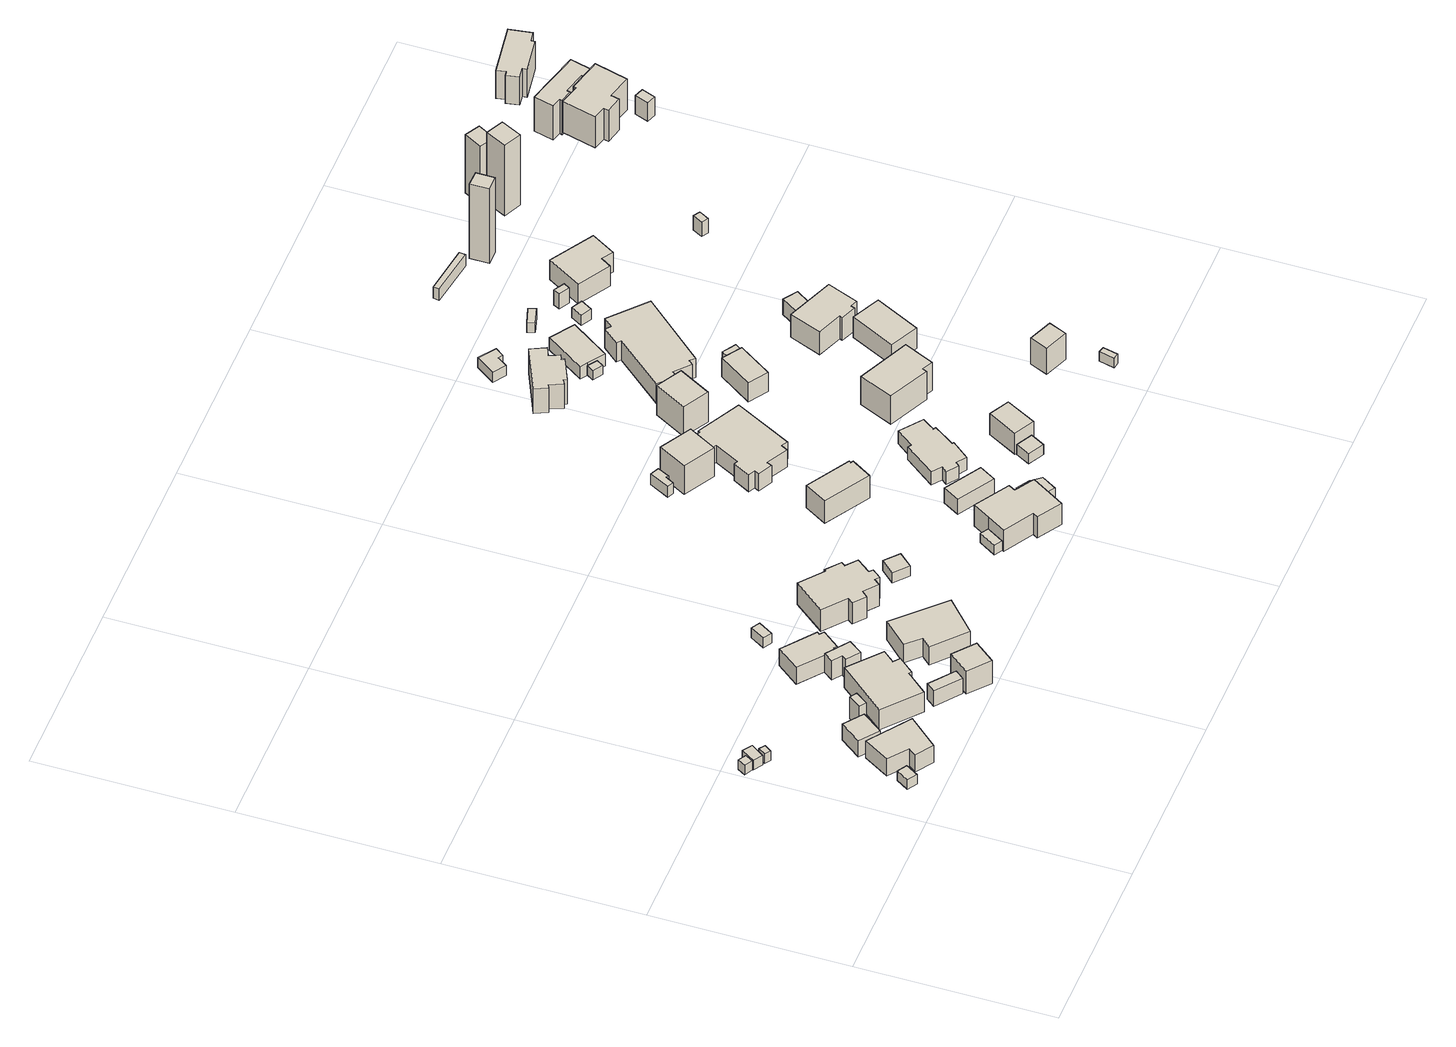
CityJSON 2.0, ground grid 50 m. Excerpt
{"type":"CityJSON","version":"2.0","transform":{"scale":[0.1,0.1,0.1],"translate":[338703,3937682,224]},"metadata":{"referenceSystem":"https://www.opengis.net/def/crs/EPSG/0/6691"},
"CityObjects":{
"building1":{"type":"Building","attributes":{"usage":"411","measuredHeight":4.9,"storeysAboveGround":1,"BuildingIDAttribute.prefecture":"14","BuildingIDAttribute.city":"14151","BuildingDetailAttribute.totalFloorArea":8.54,"BuildingDetailAttribute.buildingFootprintArea":8.54,"BuildingDetailAttribute.buildingStructureType":"601","BuildingDetailAttribute.buildingStructureOrgType":"1","BuildingDetailAttribute.orgUsage":"10","BuildingDetailAttribute.surveyYear":2015,"BuildingLandSlideRiskAttribute.description":"1","BuildingLandSlideRiskAttribute.areaType":"1"},"geometry":[{"type":"Solid","lod":"1","boundaries":[[[[0,1,2,3]],[[2,4,5,3]],[[1,6,4,2]],[[0,7,6,1]],[[3,5,7,0]],[[4,6,7,5]]]]}]},
"building2":{"type":"Building","attributes":{"BuildingIDAttribute.prefecture":"14","BuildingIDAttribute.city":"14151","BuildingDetailAttribute.surveyYear":2015,"BuildingLandSlideRiskAttribute.description":"1","BuildingLandSlideRiskAttribute.areaType":"1"},"geometry":[{"type":"Solid","lod":"1","boundaries":[[[[8,9,10,11]],[[10,12,13,11]],[[9,14,12,10]],[[8,15,14,9]],[[11,13,15,8]],[[12,14,15,13]]]]}]},
"building3":{"type":"Building","attributes":{"BuildingIDAttribute.prefecture":"14","BuildingIDAttribute.city":"14151","BuildingDetailAttribute.surveyYear":2015,"BuildingLandSlideRiskAttribute.description":"1","BuildingLandSlideRiskAttribute.areaType":"1"},"geometry":[{"type":"Solid","lod":"1","boundaries":[[[[16,17,18,19]],[[18,20,21,19]],[[17,22,20,18]],[[16,23,22,17]],[[19,21,23,16]],[[20,22,23,21]]]]}]},
"building4":{"type":"Building","attributes":{"BuildingIDAttribute.prefecture":"14","BuildingIDAttribute.city":"14151","BuildingDetailAttribute.surveyYear":2015,"BuildingLandSlideRiskAttribute.description":"1","BuildingLandSlideRiskAttribute.areaType":"1"},"geometry":[{"type":"Solid","lod":"1","boundaries":[[[[24,25,26,27]],[[26,28,29,27]],[[25,30,28,26]],[[24,31,30,25]],[[27,29,31,24]],[[28,30,31,29]]]]}]},
"building5":{"type":"Building","attributes":{"usage":"411","measuredHeight":6.6,"storeysAboveGround":1,"BuildingIDAttribute.prefecture":"14","BuildingIDAttribute.city":"14151","BuildingDetailAttribute.totalFloorArea":86.43,"BuildingDetailAttribute.buildingFootprintArea":86.43,"BuildingDetailAttribute.buildingStructureType":"601","BuildingDetailAttribute.buildingStructureOrgType":"1","BuildingDetailAttribute.orgUsage":"10","BuildingDetailAttribute.surveyYear":2015,"BuildingLandSlideRiskAttribute.description":"1","BuildingLandSlideRiskAttribute.areaType":"1"},"geometry":[{"type":"Solid","lod":"1","boundaries":[[[[32,33,34,35,36,37]],[[36,38,39,37]],[[35,40,38,36]],[[34,41,40,35]],[[33,42,41,34]],[[32,43,42,33]],[[37,39,43,32]],[[38,40,41,42,43,39]]]]}]},
"building6":{"type":"Building","attributes":{"usage":"411","measuredHeight":5.7,"storeysAboveGround":1,"BuildingIDAttribute.prefecture":"14","BuildingIDAttribute.city":"14151","BuildingDetailAttribute.totalFloorArea":32.08,"BuildingDetailAttribute.buildingFootprintArea":32.08,"BuildingDetailAttribute.buildingStructureType":"601","BuildingDetailAttribute.buildingStructureOrgType":"1","BuildingDetailAttribute.orgUsage":"10","BuildingDetailAttribute.surveyYear":2015,"BuildingLandSlideRiskAttribute.description":"1","BuildingLandSlideRiskAttribute.areaType":"1"},"geometry":[{"type":"Solid","lod":"1","boundaries":[[[[44,45,46,47]],[[46,48,49,47]],[[45,50,48,46]],[[44,51,50,45]],[[47,49,51,44]],[[48,50,51,49]]]]}]},
"building7":{"type":"Building","attributes":{"measuredHeight":8.5,"BuildingIDAttribute.prefecture":"14","BuildingIDAttribute.city":"14151","BuildingDetailAttribute.surveyYear":2015,"BuildingLandSlideRiskAttribute.description":"1","BuildingLandSlideRiskAttribute.areaType":"1"},"geometry":[{"type":"Solid","lod":"1","boundaries":[[[[52,53,54,55]],[[54,56,57,55]],[[53,58,56,54]],[[52,59,58,53]],[[55,57,59,52]],[[56,58,59,57]]]]}]},
"building8":{"type":"Building","attributes":{"usage":"411","measuredHeight":10.1,"storeysAboveGround":2,"BuildingIDAttribute.prefecture":"14","BuildingIDAttribute.city":"14151","BuildingDetailAttribute.totalFloorArea":265.25,"BuildingDetailAttribute.buildingFootprintArea":132.63,"BuildingDetailAttribute.buildingStructureType":"601","BuildingDetailAttribute.buildingStructureOrgType":"1","BuildingDetailAttribute.orgUsage":"10","BuildingDetailAttribute.surveyYear":2015,"BuildingLandSlideRiskAttribute.description":"1","BuildingLandSlideRiskAttribute.areaType":"1"},"geometry":[{"type":"Solid","lod":"1","boundaries":[[[[60,61,62,63,64,65,66,67]],[[66,68,69,67]],[[65,70,68,66]],[[64,71,70,65]],[[63,72,71,64]],[[62,73,72,63]],[[61,74,73,62]],[[60,75,74,61]],[[67,69,75,60]],[[68,70,71,72,73,74,75,69]]]]}]},
"building9":{"type":"Building","attributes":{"measuredHeight":8.2,"BuildingIDAttribute.prefecture":"14","BuildingIDAttribute.city":"14151","BuildingDetailAttribute.surveyYear":2015,"BuildingLandSlideRiskAttribute.description":"1","BuildingLandSlideRiskAttribute.areaType":"1"},"geometry":[{"type":"Solid","lod":"1","boundaries":[[[[76,77,78,79]],[[78,80,81,79]],[[77,82,80,78]],[[76,83,82,77]],[[79,81,83,76]],[[80,82,83,81]]]]}]},
"building10":{"type":"Building","attributes":{"usage":"411","measuredHeight":8.1,"storeysAboveGround":2,"BuildingIDAttribute.prefecture":"14","BuildingIDAttribute.city":"14151","BuildingDetailAttribute.totalFloorArea":64.34,"BuildingDetailAttribute.buildingFootprintArea":32.17,"BuildingDetailAttribute.buildingStructureType":"601","BuildingDetailAttribute.buildingStructureOrgType":"1","BuildingDetailAttribute.orgUsage":"10","BuildingDetailAttribute.surveyYear":2015,"BuildingLandSlideRiskAttribute.description":"1","BuildingLandSlideRiskAttribute.areaType":"1"},"geometry":[{"type":"Solid","lod":"1","boundaries":[[[[84,85,86,87]],[[86,88,89,87]],[[85,90,88,86]],[[84,91,90,85]],[[87,89,91,84]],[[88,90,91,89]]]]}]},
"building11":{"type":"Building","attributes":{"measuredHeight":10.3,"BuildingIDAttribute.prefecture":"14","BuildingIDAttribute.city":"14151","BuildingDetailAttribute.surveyYear":2015,"BuildingLandSlideRiskAttribute.description":"1","BuildingLandSlideRiskAttribute.areaType":"1"},"geometry":[{"type":"Solid","lod":"1","boundaries":[[[[92,93,94,95,96,97]],[[96,98,99,97]],[[95,100,98,96]],[[94,101,100,95]],[[93,102,101,94]],[[92,103,102,93]],[[97,99,103,92]],[[98,100,101,102,103,99]]]]}]},
"building12":{"type":"Building","attributes":{"usage":"411","measuredHeight":6.1,"storeysAboveGround":1,"BuildingIDAttribute.prefecture":"14","BuildingIDAttribute.city":"14151","BuildingDetailAttribute.totalFloorArea":66.79,"BuildingDetailAttribute.buildingFootprintArea":66.79,"BuildingDetailAttribute.buildingStructureType":"601","BuildingDetailAttribute.buildingStructureOrgType":"1","BuildingDetailAttribute.orgUsage":"10","BuildingDetailAttribute.surveyYear":2015,"BuildingLandSlideRiskAttribute.description":"1","BuildingLandSlideRiskAttribute.areaType":"1"},"geometry":[{"type":"Solid","lod":"1","boundaries":[[[[104,105,106,107,108,109,110,111]],[[110,112,113,111]],[[109,114,112,110]],[[108,115,114,109]],[[107,116,115,108]],[[106,117,116,107]],[[105,118,117,106]],[[104,119,118,105]],[[111,113,119,104]],[[112,114,115,116,117,118,119,113]]]]}]},
"building13":{"type":"Building","attributes":{"usage":"401","measuredHeight":7.3,"storeysAboveGround":1,"BuildingIDAttribute.prefecture":"14","BuildingIDAttribute.city":"14151","BuildingDetailAttribute.totalFloorArea":141.89,"BuildingDetailAttribute.buildingFootprintArea":141.89,"BuildingDetailAttribute.buildingStructureType":"601","BuildingDetailAttribute.buildingStructureOrgType":"1","BuildingDetailAttribute.orgUsage":"61","BuildingDetailAttribute.surveyYear":2015,"BuildingLandSlideRiskAttribute.description":"1","BuildingLandSlideRiskAttribute.areaType":"1"},"geometry":[{"type":"Solid","lod":"1","boundaries":[[[[120,121,122,123,124,125]],[[124,126,127,125]],[[123,128,126,124]],[[122,129,128,123]],[[121,130,129,122]],[[120,131,130,121]],[[125,127,131,120]],[[126,128,129,130,131,127]]]]}]},
"building14":{"type":"Building","attributes":{"measuredHeight":3.3,"BuildingIDAttribute.prefecture":"14","BuildingIDAttribute.city":"14151","BuildingDetailAttribute.surveyYear":2015,"BuildingLandSlideRiskAttribute.description":"1","BuildingLandSlideRiskAttribute.areaType":"1"},"geometry":[{"type":"Solid","lod":"1","boundaries":[[[[132,133,134,135]],[[134,136,137,135]],[[133,138,136,134]],[[132,139,138,133]],[[135,137,139,132]],[[136,138,139,137]]]]}]},
"building15":{"type":"Building","attributes":{"usage":"411","measuredHeight":9.4,"storeysAboveGround":2,"BuildingIDAttribute.prefecture":"14","BuildingIDAttribute.city":"14151","BuildingDetailAttribute.totalFloorArea":242.14,"BuildingDetailAttribute.buildingFootprintArea":121.07,"BuildingDetailAttribute.buildingStructureType":"601","BuildingDetailAttribute.buildingStructureOrgType":"1","BuildingDetailAttribute.orgUsage":"10","BuildingDetailAttribute.surveyYear":2015,"BuildingLandSlideRiskAttribute.description":"1","BuildingLandSlideRiskAttribute.areaType":"1"},"geometry":[{"type":"Solid","lod":"1","boundaries":[[[[140,141,142,143,144,145,146,147,148,149,150,151,152,153,154,155]],[[154,156,157,155]],[[153,158,156,154]],[[152,159,158,153]],[[151,160,159,152]],[[150,161,160,151]],[[149,162,161,150]],[[148,163,162,149]],[[147,164,163,148]],[[146,165,164,147]],[[145,166,165,146]],[[144,167,166,145]],[[143,168,167,144]],[[142,169,168,143]],[[141,170,169,142]],[[140,171,170,141]],[[155,157,171,140]],[[156,158,159,160,161,162,163,164,165,166,167,168,169,170,171,157]]]]}]},
"building16":{"type":"Building","attributes":{"measuredHeight":3.5,"BuildingIDAttribute.prefecture":"14","BuildingIDAttribute.city":"14151","BuildingDetailAttribute.surveyYear":2015,"BuildingLandSlideRiskAttribute.description":"1","BuildingLandSlideRiskAttribute.areaType":"1"},"geometry":[{"type":"Solid","lod":"1","boundaries":[[[[172,173,174,175]],[[174,176,177,175]],[[173,178,176,174]],[[172,179,178,173]],[[175,177,179,172]],[[176,178,179,177]]]]}]},
"building17":{"type":"Building","attributes":{"BuildingIDAttribute.prefecture":"14","BuildingIDAttribute.city":"14151","BuildingDetailAttribute.surveyYear":2015},"geometry":[{"type":"Solid","lod":"1","boundaries":[[[[180,181,182,183]],[[182,184,185,183]],[[181,186,184,182]],[[180,187,186,181]],[[183,185,187,180]],[[184,186,187,185]]]]}]},
"building18":{"type":"Building","attributes":{"usage":"411","measuredHeight":8.5,"storeysAboveGround":1,"BuildingIDAttribute.prefecture":"14","BuildingIDAttribute.city":"14151","BuildingDetailAttribute.totalFloorArea":135.41,"BuildingDetailAttribute.buildingFootprintArea":135.41,"BuildingDetailAttribute.buildingStructureType":"601","BuildingDetailAttribute.buildingStructureOrgType":"1","BuildingDetailAttribute.orgUsage":"10","BuildingDetailAttribute.surveyYear":2015,"BuildingLandSlideRiskAttribute.description":"1","BuildingLandSlideRiskAttribute.areaType":"1"},"geometry":[{"type":"Solid","lod":"1","boundaries":[[[[188,189,190,191,192,193,180,194,195]],[[194,196,197,195]],[[180,198,196,194]],[[193,199,198,180]],[[192,200,199,193]],[[191,201,200,192]],[[190,202,201,191]],[[189,203,202,190]],[[188,204,203,189]],[[195,197,204,188]],[[196,198,199,200,201,202,203,204,197]]]]}]},
"building19":{"type":"Building","attributes":{"usage":"411","measuredHeight":7.7,"storeysAboveGround":1,"BuildingIDAttribute.prefecture":"14","BuildingIDAttribute.city":"14151","BuildingDetailAttribute.totalFloorArea":74.31,"BuildingDetailAttribute.buildingFootprintArea":74.31,"BuildingDetailAttribute.buildingStructureType":"601","BuildingDetailAttribute.buildingStructureOrgType":"1","BuildingDetailAttribute.orgUsage":"10","BuildingDetailAttribute.surveyYear":2015},"geometry":[{"type":"Solid","lod":"1","boundaries":[[[[205,206,207,208,209,210]],[[209,211,212,210]],[[208,213,211,209]],[[207,214,213,208]],[[206,215,214,207]],[[205,216,215,206]],[[210,212,216,205]],[[211,213,214,215,216,212]]]]}]},
"building20":{"type":"Building","attributes":{"usage":"413","measuredHeight":5.7,"storeysAboveGround":2,"BuildingIDAttribute.prefecture":"14","BuildingIDAttribute.city":"14151","BuildingDetailAttribute.totalFloorArea":73.99,"BuildingDetailAttribute.buildingFootprintArea":37,"BuildingDetailAttribute.buildingStructureType":"601","BuildingDetailAttribute.buildingStructureOrgType":"1","BuildingDetailAttribute.orgUsage":"30","BuildingDetailAttribute.surveyYear":2015,"BuildingLandSlideRiskAttribute.description":"1","BuildingLandSlideRiskAttribute.areaType":"1"},"geometry":[{"type":"Solid","lod":"1","boundaries":[[[[217,218,219,220]],[[219,221,222,220]],[[218,223,221,219]],[[217,224,223,218]],[[220,222,224,217]],[[221,223,224,222]]]]}]},
"building21":{"type":"Building","attributes":{"BuildingIDAttribute.prefecture":"14","BuildingIDAttribute.city":"14151","BuildingDetailAttribute.surveyYear":2015,"BuildingLandSlideRiskAttribute.description":"1","BuildingLandSlideRiskAttribute.areaType":"1"},"geometry":[{"type":"Solid","lod":"1","boundaries":[[[[225,226,227,228,229,230]],[[229,231,232,230]],[[228,233,231,229]],[[227,234,233,228]],[[226,235,234,227]],[[225,236,235,226]],[[230,232,236,225]],[[231,233,234,235,236,232]]]]}]},
"building22":{"type":"Building","attributes":{"usage":"411","storeysAboveGround":1,"BuildingIDAttribute.prefecture":"14","BuildingIDAttribute.city":"14151","BuildingDetailAttribute.totalFloorArea":11.54,"BuildingDetailAttribute.buildingFootprintArea":11.54,"BuildingDetailAttribute.buildingStructureType":"601","BuildingDetailAttribute.buildingStructureOrgType":"1","BuildingDetailAttribute.orgUsage":"10","BuildingDetailAttribute.surveyYear":2015,"BuildingLandSlideRiskAttribute.description":"1","BuildingLandSlideRiskAttribute.areaType":"1"},"geometry":[{"type":"Solid","lod":"1","boundaries":[[[[237,238,239,240]],[[239,241,242,240]],[[238,243,241,239]],[[237,244,243,238]],[[240,242,244,237]],[[241,243,244,242]]]]}]},
"building23":{"type":"Building","attributes":{"measuredHeight":4,"BuildingIDAttribute.prefecture":"14","BuildingIDAttribute.city":"14151","BuildingDetailAttribute.surveyYear":2015},"geometry":[{"type":"Solid","lod":"1","boundaries":[[[[245,246,247,248,249,250]],[[249,251,252,250]],[[248,253,251,249]],[[247,254,253,248]],[[246,255,254,247]],[[245,256,255,246]],[[250,252,256,245]],[[251,253,254,255,256,252]]]]}]},
"building24":{"type":"Building","attributes":{"usage":"411","measuredHeight":10.3,"storeysAboveGround":1,"BuildingIDAttribute.prefecture":"14","BuildingIDAttribute.city":"14151","BuildingDetailAttribute.totalFloorArea":60.25,"BuildingDetailAttribute.buildingFootprintArea":60.25,"BuildingDetailAttribute.buildingStructureType":"601","BuildingDetailAttribute.buildingStructureOrgType":"1","BuildingDetailAttribute.orgUsage":"10","BuildingDetailAttribute.surveyYear":2015},"geometry":[{"type":"Solid","lod":"1","boundaries":[[[[257,258,259,260]],[[259,261,262,260]],[[258,263,261,259]],[[257,264,263,258]],[[260,262,264,257]],[[261,263,264,262]]]]}]},
"building25":{"type":"Building","attributes":{"usage":"413","measuredHeight":5,"storeysAboveGround":1,"BuildingIDAttribute.prefecture":"14","BuildingIDAttribute.city":"14151","BuildingDetailAttribute.totalFloorArea":112.24,"BuildingDetailAttribute.buildingFootprintArea":112.24,"BuildingDetailAttribute.buildingStructureType":"601","BuildingDetailAttribute.buildingStructureOrgType":"1","BuildingDetailAttribute.orgUsage":"30","BuildingDetailAttribute.surveyYear":2015,"BuildingLandSlideRiskAttribute.description":"1","BuildingLandSlideRiskAttribute.areaType":"1"},"geometry":[{"type":"Solid","lod":"1","boundaries":[[[[265,266,267,268,269,270,271,272,273,274,275,276,277,278]],[[277,279,280,278]],[[276,281,279,277]],[[275,282,281,276]],[[274,283,282,275]],[[273,284,283,274]],[[272,285,284,273]],[[271,286,285,272]],[[270,287,286,271]],[[269,288,287,270]],[[268,289,288,269]],[[267,290,289,268]],[[266,291,290,267]],[[265,292,291,266]],[[278,280,292,265]],[[279,281,282,283,284,285,286,287,288,289,290,291,292,280]]]]}]},
"building26":{"type":"Building","attributes":{"measuredHeight":3.4,"BuildingIDAttribute.prefecture":"14","BuildingIDAttribute.city":"14151","BuildingDetailAttribute.surveyYear":2015,"BuildingLandSlideRiskAttribute.description":"1","BuildingLandSlideRiskAttribute.areaType":"1"},"geometry":[{"type":"Solid","lod":"1","boundaries":[[[[293,294,295,296]],[[295,297,298,296]],[[294,299,297,295]],[[293,300,299,294]],[[296,298,300,293]],[[297,299,300,298]]]]}]},
"building27":{"type":"Building","attributes":{"usage":"411","measuredHeight":7.8,"storeysAboveGround":2,"BuildingIDAttribute.prefecture":"14","BuildingIDAttribute.city":"14151","BuildingDetailAttribute.totalFloorArea":355.47,"BuildingDetailAttribute.buildingFootprintArea":177.74,"BuildingDetailAttribute.buildingStructureType":"601","BuildingDetailAttribute.buildingStructureOrgType":"1","BuildingDetailAttribute.orgUsage":"10","BuildingDetailAttribute.surveyYear":2015},"geometry":[{"type":"Solid","lod":"1","boundaries":[[[[301,302,303,304,305,306,307,308,309,310,311,312,313,314,315,316]],[[315,317,318,316]],[[314,319,317,315]],[[313,320,319,314]],[[312,321,320,313]],[[311,322,321,312]],[[310,323,322,311]],[[309,324,323,310]],[[308,325,324,309]],[[307,326,325,308]],[[306,327,326,307]],[[305,328,327,306]],[[304,329,328,305]],[[303,330,329,304]],[[302,331,330,303]],[[301,332,331,302]],[[316,318,332,301]],[[317,319,320,321,322,323,324,325,326,327,328,329,330,331,332,318]]]]}]},
"building28":{"type":"Building","attributes":{"usage":"411","measuredHeight":7.4,"storeysAboveGround":1,"BuildingIDAttribute.prefecture":"14","BuildingIDAttribute.city":"14151","BuildingDetailAttribute.totalFloorArea":39.7,"BuildingDetailAttribute.buildingFootprintArea":39.7,"BuildingDetailAttribute.buildingStructureType":"601","BuildingDetailAttribute.buildingStructureOrgType":"1","BuildingDetailAttribute.orgUsage":"10","BuildingDetailAttribute.surveyYear":2015,"BuildingLandSlideRiskAttribute.description":"1","BuildingLandSlideRiskAttribute.areaType":"1"},"geometry":[{"type":"Solid","lod":"1","boundaries":[[[[333,334,335,336]],[[335,337,338,336]],[[334,339,337,335]],[[333,340,339,334]],[[336,338,340,333]],[[337,339,340,338]]]]}]},
"building29":{"type":"Building","attributes":{"usage":"411","measuredHeight":10.2,"storeysAboveGround":1,"BuildingIDAttribute.prefecture":"14","BuildingIDAttribute.city":"14151","BuildingDetailAttribute.totalFloorArea":57.74,"BuildingDetailAttribute.buildingFootprintArea":57.74,"BuildingDetailAttribute.buildingStructureType":"601","BuildingDetailAttribute.buildingStructureOrgType":"1","BuildingDetailAttribute.orgUsage":"10","BuildingDetailAttribute.surveyYear":2015},"geometry":[{"type":"Solid","lod":"1","boundaries":[[[[341,342,343,344]],[[343,345,346,344]],[[342,347,345,343]],[[341,348,347,342]],[[344,346,348,341]],[[345,347,348,346]]]]}]},
"building30":{"type":"Building","attributes":{"usage":"411","measuredHeight":10.6,"storeysAboveGround":2,"BuildingIDAttribute.prefecture":"14","BuildingIDAttribute.city":"14151","BuildingDetailAttribute.totalFloorArea":226.45,"BuildingDetailAttribute.buildingFootprintArea":113.22,"BuildingDetailAttribute.buildingStructureType":"601","BuildingDetailAttribute.buildingStructureOrgType":"1","BuildingDetailAttribute.orgUsage":"10","BuildingDetailAttribute.surveyYear":2015,"BuildingLandSlideRiskAttribute.description":"1","BuildingLandSlideRiskAttribute.areaType":"1"},"geometry":[{"type":"Solid","lod":"1","boundaries":[[[[349,350,351,352,353,354]],[[353,355,356,354]],[[352,357,355,353]],[[351,358,357,352]],[[350,359,358,351]],[[349,360,359,350]],[[354,356,360,349]],[[355,357,358,359,360,356]]]]}]},
"building31":{"type":"Building","attributes":{"usage":"411","measuredHeight":8.8,"storeysAboveGround":1,"BuildingIDAttribute.prefecture":"14","BuildingIDAttribute.city":"14151","BuildingDetailAttribute.totalFloorArea":71.43,"BuildingDetailAttribute.buildingFootprintArea":71.43,"BuildingDetailAttribute.buildingStructureType":"601","BuildingDetailAttribute.buildingStructureOrgType":"1","BuildingDetailAttribute.orgUsage":"10","BuildingDetailAttribute.surveyYear":2015,"BuildingLandSlideRiskAttribute.description":"1","BuildingLandSlideRiskAttribute.areaType":"1"},"geometry":[{"type":"Solid","lod":"1","boundaries":[[[[361,362,363,364,365,366,367,368,369,370,371,372]],[[371,373,374,372]],[[370,375,373,371]],[[369,376,375,370]],[[368,377,376,369]],[[367,378,377,368]],[[366,379,378,367]],[[365,380,379,366]],[[364,381,380,365]],[[363,382,381,364]],[[362,383,382,363]],[[361,384,383,362]],[[372,374,384,361]],[[373,375,376,377,378,379,380,381,382,383,384,374]]]]}]},
"building32":{"type":"Building","attributes":{"BuildingIDAttribute.prefecture":"14","BuildingIDAttribute.city":"14151","BuildingDetailAttribute.surveyYear":2015,"BuildingLandSlideRiskAttribute.description":"1","BuildingLandSlideRiskAttribute.areaType":"1"},"geometry":[{"type":"Solid","lod":"1","boundaries":[[[[385,386,387,388]],[[387,389,390,388]],[[386,391,389,387]],[[385,392,391,386]],[[388,390,392,385]],[[389,391,392,390]]]]}]},
"building33":{"type":"Building","attributes":{"usage":"411","measuredHeight":6.6,"storeysAboveGround":1,"BuildingIDAttribute.prefecture":"14","BuildingIDAttribute.city":"14151","BuildingDetailAttribute.totalFloorArea":47.57,"BuildingDetailAttribute.buildingFootprintArea":47.57,"BuildingDetailAttribute.buildingStructureType":"601","BuildingDetailAttribute.buildingStructureOrgType":"1","BuildingDetailAttribute.orgUsage":"10","BuildingDetailAttribute.surveyYear":2015},"geometry":[{"type":"Solid","lod":"1","boundaries":[[[[393,394,395,396]],[[395,397,398,396]],[[394,399,397,395]],[[393,400,399,394]],[[396,398,400,393]],[[397,399,400,398]]]]}]},
"building34":{"type":"Building","attributes":{"usage":"411","measuredHeight":9,"storeysAboveGround":1,"BuildingIDAttribute.prefecture":"14","BuildingIDAttribute.city":"14151","BuildingDetailAttribute.totalFloorArea":26.27,"BuildingDetailAttribute.buildingFootprintArea":26.27,"BuildingDetailAttribute.buildingStructureType":"601","BuildingDetailAttribute.buildingStructureOrgType":"1","BuildingDetailAttribute.orgUsage":"10","BuildingDetailAttribute.surveyYear":2015,"BuildingLandSlideRiskAttribute.description":"1","BuildingLandSlideRiskAttribute.areaType":"1"},"geometry":[{"type":"Solid","lod":"1","boundaries":[[[[401,402,403,404]],[[403,405,406,404]],[[402,407,405,403]],[[401,408,407,402]],[[404,406,408,401]],[[405,407,408,406]]]]}]},
"building35":{"type":"Building","attributes":{"BuildingIDAttribute.prefecture":"14","BuildingIDAttribute.city":"14151","BuildingDetailAttribute.surveyYear":2015},"geometry":[{"type":"Solid","lod":"1","boundaries":[[[[409,410,411,412]],[[411,413,414,412]],[[410,415,413,411]],[[409,416,415,410]],[[412,414,416,409]],[[413,415,416,414]]]]}]},
"building36":{"type":"Building","attributes":{"measuredHeight":3.7,"BuildingIDAttribute.prefecture":"14","BuildingIDAttribute.city":"14151","BuildingDetailAttribute.surveyYear":2015,"BuildingLandSlideRiskAttribute.description":"1","BuildingLandSlideRiskAttribute.areaType":"1"},"geometry":[{"type":"Solid","lod":"1","boundaries":[[[[417,418,419,420,421,422]],[[421,423,424,422]],[[420,425,423,421]],[[419,426,425,420]],[[418,427,426,419]],[[417,428,427,418]],[[422,424,428,417]],[[423,425,426,427,428,424]]]]}]},
"building37":{"type":"Building","attributes":{"BuildingIDAttribute.prefecture":"14","BuildingIDAttribute.city":"14151","BuildingDetailAttribute.surveyYear":2015},"geometry":[{"type":"Solid","lod":"1","boundaries":[[[[429,430,431,432]],[[431,433,434,432]],[[430,435,433,431]],[[429,436,435,430]],[[432,434,436,429]],[[433,435,436,434]]]]}]},
"building38":{"type":"Building","attributes":{"usage":"411","measuredHeight":7.8,"storeysAboveGround":1,"BuildingIDAttribute.prefecture":"14","BuildingIDAttribute.city":"14151","BuildingDetailAttribute.totalFloorArea":241.93,"BuildingDetailAttribute.buildingFootprintArea":241.93,"BuildingDetailAttribute.buildingStructureType":"601","BuildingDetailAttribute.buildingStructureOrgType":"1","BuildingDetailAttribute.orgUsage":"10","BuildingDetailAttribute.surveyYear":2015},"geometry":[{"type":"Solid","lod":"1","boundaries":[[[[437,438,439,440,441,442,443,444,445,446,447,448]],[[447,449,450,448]],[[446,451,449,447]],[[445,452,451,446]],[[444,453,452,445]],[[443,454,453,444]],[[442,455,454,443]],[[441,456,455,442]],[[440,457,456,441]],[[439,458,457,440]],[[438,459,458,439]],[[437,460,459,438]],[[448,450,460,437]],[[449,451,452,453,454,455,456,457,458,459,460,450]]]]}]},
"building39":{"type":"Building","attributes":{"usage":"451","measuredHeight":4.7,"storeysAboveGround":1,"BuildingIDAttribute.prefecture":"14","BuildingIDAttribute.city":"14151","BuildingDetailAttribute.totalFloorArea":68.14,"BuildingDetailAttribute.buildingFootprintArea":68.14,"BuildingDetailAttribute.buildingStructureType":"601","BuildingDetailAttribute.buildingStructureOrgType":"1","BuildingDetailAttribute.orgUsage":"200","BuildingDetailAttribute.surveyYear":2015,"BuildingLandSlideRiskAttribute.description":"1","BuildingLandSlideRiskAttribute.areaType":"1"},"geometry":[{"type":"Solid","lod":"1","boundaries":[[[[461,462,463,464,465]],[[464,466,467,465]],[[463,468,466,464]],[[462,469,468,463]],[[461,470,469,462]],[[465,467,470,461]],[[466,468,469,470,467]]]]}]},
"building40":{"type":"Building","attributes":{"usage":"411","measuredHeight":6.9,"storeysAboveGround":2,"BuildingIDAttribute.prefecture":"14","BuildingIDAttribute.city":"14151","BuildingDetailAttribute.totalFloorArea":142.54,"BuildingDetailAttribute.buildingFootprintArea":71.27,"BuildingDetailAttribute.buildingStructureType":"601","BuildingDetailAttribute.buildingStructureOrgType":"1","BuildingDetailAttribute.orgUsage":"10","BuildingDetailAttribute.surveyYear":2015,"BuildingLandSlideRiskAttribute.description":"1","BuildingLandSlideRiskAttribute.areaType":"1"},"geometry":[{"type":"Solid","lod":"1","boundaries":[[[[471,472,473,474]],[[473,475,476,474]],[[472,477,475,473]],[[471,478,477,472]],[[474,476,478,471]],[[475,477,478,476]]]]}]},
"building41":{"type":"Building","attributes":{"usage":"411","measuredHeight":8.8,"storeysAboveGround":2,"BuildingIDAttribute.prefecture":"14","BuildingIDAttribute.city":"14151","BuildingDetailAttribute.totalFloorArea":167.43,"BuildingDetailAttribute.buildingFootprintArea":83.72,"BuildingDetailAttribute.buildingStructureType":"601","BuildingDetailAttribute.buildingStructureOrgType":"1","BuildingDetailAttribute.orgUsage":"10","BuildingDetailAttribute.surveyYear":2015,"BuildingLandSlideRiskAttribute.description":"1","BuildingLandSlideRiskAttribute.areaType":"1"},"geometry":[{"type":"Solid","lod":"1","boundaries":[[[[479,480,481,482,483,484,485,486]],[[485,487,488,486]],[[484,489,487,485]],[[483,490,489,484]],[[482,491,490,483]],[[481,492,491,482]],[[480,493,492,481]],[[479,494,493,480]],[[486,488,494,479]],[[487,489,490,491,492,493,494,488]]]]}]},
"building42":{"type":"Building","attributes":{"BuildingIDAttribute.prefecture":"14","BuildingIDAttribute.city":"14151","BuildingDetailAttribute.surveyYear":2015,"BuildingLandSlideRiskAttribute.description":"1","BuildingLandSlideRiskAttribute.areaType":"1"},"geometry":[{"type":"Solid","lod":"1","boundaries":[[[[495,496,497,498]],[[497,499,500,498]],[[496,501,499,497]],[[495,502,501,496]],[[498,500,502,495]],[[499,501,502,500]]]]}]},
"building43":{"type":"Building","attributes":{"measuredHeight":3.6,"BuildingIDAttribute.prefecture":"14","BuildingIDAttribute.city":"14151","BuildingDetailAttribute.surveyYear":2015},"geometry":[{"type":"Solid","lod":"1","boundaries":[[[[503,504,505,506]],[[505,507,508,506]],[[504,509,507,505]],[[503,510,509,504]],[[506,508,510,503]],[[507,509,510,508]]]]}]},
"building44":{"type":"Building","attributes":{"usage":"411","measuredHeight":5.3,"storeysAboveGround":1,"BuildingIDAttribute.prefecture":"14","BuildingIDAttribute.city":"14151","BuildingDetailAttribute.totalFloorArea":15.73,"BuildingDetailAttribute.buildingFootprintArea":15.73,"BuildingDetailAttribute.buildingStructureType":"601","BuildingDetailAttribute.buildingStructureOrgType":"1","BuildingDetailAttribute.orgUsage":"10","BuildingDetailAttribute.surveyYear":2015,"BuildingLandSlideRiskAttribute.description":"1","BuildingLandSlideRiskAttribute.areaType":"1"},"geometry":[{"type":"Solid","lod":"1","boundaries":[[[[511,512,513,514]],[[513,515,516,514]],[[512,517,515,513]],[[511,518,517,512]],[[514,516,518,511]],[[515,517,518,516]]]]}]},
"building45":{"type":"Building","attributes":{"measuredHeight":5.8,"BuildingIDAttribute.prefecture":"14","BuildingIDAttribute.city":"14151","BuildingDetailAttribute.surveyYear":2015,"BuildingLandSlideRiskAttribute.description":"1","BuildingLandSlideRiskAttribute.areaType":"1"},"geometry":[{"type":"Solid","lod":"1","boundaries":[[[[519,520,521,522]],[[521,523,524,522]],[[520,525,523,521]],[[519,526,525,520]],[[522,524,526,519]],[[523,525,526,524]]]]}]},
"building46":{"type":"Building","attributes":{"measuredHeight":6.5,"BuildingIDAttribute.prefecture":"14","BuildingIDAttribute.city":"14151","BuildingDetailAttribute.surveyYear":2015,"BuildingLandSlideRiskAttribute.description":"1","BuildingLandSlideRiskAttribute.areaType":"1"},"geometry":[{"type":"Solid","lod":"1","boundaries":[[[[527,528,529,530]],[[529,531,532,530]],[[528,533,531,529]],[[527,534,533,528]],[[530,532,534,527]],[[531,533,534,532]]]]}]},
"building47":{"type":"Building","attributes":{"usage":"422","measuredHeight":8.2,"storeysAboveGround":1,"BuildingIDAttribute.prefecture":"14","BuildingIDAttribute.city":"14151","BuildingDetailAttribute.totalFloorArea":96.72,"BuildingDetailAttribute.buildingFootprintArea":96.72,"BuildingDetailAttribute.buildingStructureType":"601","BuildingDetailAttribute.buildingStructureOrgType":"1","BuildingDetailAttribute.orgUsage":"132","BuildingDetailAttribute.surveyYear":2015,"BuildingLandSlideRiskAttribute.description":"1","BuildingLandSlideRiskAttribute.areaType":"1"},"geometry":[{"type":"Solid","lod":"1","boundaries":[[[[535,536,537,538,539,540]],[[539,541,542,540]],[[538,543,541,539]],[[537,544,543,538]],[[536,545,544,537]],[[535,546,545,536]],[[540,542,546,535]],[[541,543,544,545,546,542]]]]}]},
"building48":{"type":"Building","attributes":{"measuredHeight":26.4,"BuildingIDAttribute.prefecture":"14","BuildingIDAttribute.city":"14151","BuildingDetailAttribute.surveyYear":2015,"BuildingLandSlideRiskAttribute.description":"1","BuildingLandSlideRiskAttribute.areaType":"1"},"geometry":[{"type":"Solid","lod":"1","boundaries":[[[[547,548,549,550]],[[549,551,552,550]],[[548,553,551,549]],[[547,554,553,548]],[[550,552,554,547]],[[551,553,554,552]]]]}]},
"building49":{"type":"Building","attributes":{"measuredHeight":5,"BuildingIDAttribute.prefecture":"14","BuildingIDAttribute.city":"14151","BuildingDetailAttribute.surveyYear":2015,"BuildingLandSlideRiskAttribute.description":"1","BuildingLandSlideRiskAttribute.areaType":"1"},"geometry":[{"type":"Solid","lod":"1","boundaries":[[[[555,556,557,558]],[[557,559,560,558]],[[556,561,559,557]],[[555,562,561,556]],[[558,560,562,555]],[[559,561,562,560]]]]}]},
"building50":{"type":"Building","attributes":{"measuredHeight":24.6,"BuildingIDAttribute.prefecture":"14","BuildingIDAttribute.city":"14151","BuildingDetailAttribute.surveyYear":2015,"BuildingLandSlideRiskAttribute.description":"1","BuildingLandSlideRiskAttribute.areaType":"1"},"geometry":[{"type":"Solid","lod":"1","boundaries":[[[[563,564,565,566]],[[565,567,568,566]],[[564,569,567,565]],[[563,570,569,564]],[[566,568,570,563]],[[567,569,570,568]]]]}]},
"building51":{"type":"Building","attributes":{"usage":"421","measuredHeight":25.5,"storeysAboveGround":1,"BuildingIDAttribute.prefecture":"14","BuildingIDAttribute.city":"14151","BuildingDetailAttribute.totalFloorArea":17.59,"BuildingDetailAttribute.buildingFootprintArea":17.59,"BuildingDetailAttribute.buildingStructureType":"601","BuildingDetailAttribute.buildingStructureOrgType":"1","BuildingDetailAttribute.orgUsage":"120","BuildingDetailAttribute.surveyYear":2015,"BuildingLandSlideRiskAttribute.description":"1","BuildingLandSlideRiskAttribute.areaType":"1"},"geometry":[{"type":"Solid","lod":"1","boundaries":[[[[571,572,573,574]],[[573,575,576,574]],[[572,577,575,573]],[[571,578,577,572]],[[574,576,578,571]],[[575,577,578,576]]]]}]},
"building52":{"type":"Building","attributes":{"usage":"411","measuredHeight":11.3,"storeysAboveGround":2,"BuildingIDAttribute.prefecture":"14","BuildingIDAttribute.city":"14151","BuildingDetailAttribute.totalFloorArea":229.59,"BuildingDetailAttribute.buildingFootprintArea":114.79,"BuildingDetailAttribute.buildingStructureType":"601","BuildingDetailAttribute.buildingStructureOrgType":"1","BuildingDetailAttribute.orgUsage":"10","BuildingDetailAttribute.surveyYear":2015,"BuildingLandSlideRiskAttribute.description":"1","BuildingLandSlideRiskAttribute.areaType":"1"},"geometry":[{"type":"Solid","lod":"1","boundaries":[[[[579,580,581,582,583,584,585,586,587,588]],[[587,589,590,588]],[[586,591,589,587]],[[585,592,591,586]],[[584,593,592,585]],[[583,594,593,584]],[[582,595,594,583]],[[581,596,595,582]],[[580,597,596,581]],[[579,598,597,580]],[[588,590,598,579]],[[589,591,592,593,594,595,596,597,598,590]]]]}]},
"building53":{"type":"Building","attributes":{"measuredHeight":9.2,"BuildingIDAttribute.prefecture":"14","BuildingIDAttribute.city":"14151","BuildingDetailAttribute.surveyYear":2015,"BuildingLandSlideRiskAttribute.description":"1","BuildingLandSlideRiskAttribute.areaType":"1"},"geometry":[{"type":"Solid","lod":"1","boundaries":[[[[599,600,601,602]],[[601,603,604,602]],[[600,605,603,601]],[[599,606,605,600]],[[602,604,606,599]],[[603,605,606,604]]]]}]},
"building54":{"type":"Building","attributes":{"usage":"411","measuredHeight":13.1,"storeysAboveGround":1,"BuildingIDAttribute.prefecture":"14","BuildingIDAttribute.city":"14151","BuildingDetailAttribute.totalFloorArea":70.12,"BuildingDetailAttribute.buildingFootprintArea":70.12,"BuildingDetailAttribute.buildingStructureType":"601","BuildingDetailAttribute.buildingStructureOrgType":"1","BuildingDetailAttribute.orgUsage":"10","BuildingDetailAttribute.surveyYear":2015,"BuildingLandSlideRiskAttribute.description":"1","BuildingLandSlideRiskAttribute.areaType":"1"},"geometry":[{"type":"Solid","lod":"1","boundaries":[[[[607,608,609,610,611,612,613,614,615,616]],[[615,617,618,616]],[[614,619,617,615]],[[613,620,619,614]],[[612,621,620,613]],[[611,622,621,612]],[[610,623,622,611]],[[609,624,623,610]],[[608,625,624,609]],[[607,626,625,608]],[[616,618,626,607]],[[617,619,620,621,622,623,624,625,626,618]]]]}]},
"building55":{"type":"Building","attributes":{"usage":"411","measuredHeight":22.9,"storeysAboveGround":2,"BuildingIDAttribute.prefecture":"14","BuildingIDAttribute.city":"14151","BuildingDetailAttribute.totalFloorArea":158.56,"BuildingDetailAttribute.buildingFootprintArea":79.28,"BuildingDetailAttribute.buildingStructureType":"601","BuildingDetailAttribute.buildingStructureOrgType":"1","BuildingDetailAttribute.orgUsage":"10","BuildingDetailAttribute.surveyYear":2015,"BuildingLandSlideRiskAttribute.description":"1","BuildingLandSlideRiskAttribute.areaType":"1"},"geometry":[{"type":"Solid","lod":"1","boundaries":[[[[627,628,629,630,631,632,633,634,635,636]],[[635,637,638,636]],[[634,639,637,635]],[[633,640,639,634]],[[632,641,640,633]],[[631,642,641,632]],[[630,643,642,631]],[[629,644,643,630]],[[628,645,644,629]],[[627,646,645,628]],[[636,638,646,627]],[[637,639,640,641,642,643,644,645,646,638]]]]}]}
},
"vertices":[
[72,72,21],[92,104,21],[116,89,21],[96,57,21],[116,89,51],[96,57,51],[92,104,51],[72,72,51],
[41,453,3],[29,433,3],[9,445,3],[21,465,3],[9,445,33],[21,465,33],[29,433,33],[41,453,33],
[52,416,5],[28,431,5],[51,466,5],[75,450,5],[51,466,35],[75,450,35],[28,431,35],[52,416,35],
[70,432,5],[84,422,5],[71,403,5],[57,413,5],[71,403,35],[57,413,35],[84,422,35],[70,432,35],
[245,122,18],[178,46,18],[135,75,18],[149,95,18],[100,132,18],[140,198,18],[100,132,72],[140,198,72],[149,95,72],[135,75,72],[178,46,72],[245,122,72],
[229,233,14],[189,180,14],[141,216,14],[181,269,14],[141,216,65],[181,269,65],[189,180,65],[229,233,65],
[258,262,26],[236,230,26],[219,241,26],[241,273,26],[219,241,95],[241,273,95],[236,230,95],[258,262,95],
[414,250,26],[389,221,26],[405,208,26],[371,168,26],[365,173,26],[319,120,26],[229,196,26],[333,319,26],[229,196,89],[333,319,89],[319,120,89],[365,173,89],[371,168,89],[405,208,89],[389,221,89],[414,250,89],
[399,54,32],[337,103,32],[355,125,32],[417,77,32],[355,125,81],[417,77,81],[337,103,81],[399,54,81],
[493,54,34],[451,2,34],[398,46,34],[440,98,34],[398,46,107],[440,98,107],[451,2,107],[493,54,107],
[422,336,24],[397,301,24],[363,326,24],[371,337,24],[348,354,24],[365,378,24],[348,354,85],[365,378,85],[371,337,85],[363,326,85],[397,301,85],[422,336,85],
[441,418,11],[452,410,11],[417,366,11],[410,372,11],[404,364,11],[320,431,11],[365,488,11],[446,424,11],[365,488,64],[446,424,64],[320,431,64],[404,364,64],[410,372,64],[417,366,64],[452,410,64],[441,418,64],
[541,87,32],[461,158,32],[483,182,32],[448,217,32],[507,278,32],[623,163,32],[507,278,90],[623,163,90],[448,217,90],[483,182,90],[461,158,90],[541,87,90],
[428,579,12],[450,566,12],[427,528,12],[406,541,12],[427,528,43],[406,541,43],[450,566,43],[428,579,43],
[616,465,22],[619,469,22],[655,440,22],[647,430,22],[675,407,22],[647,372,22],[656,364,22],[638,341,22],[627,350,22],[615,335,22],[581,363,22],[568,348,22],[538,373,22],[548,386,22],[492,432,22],[557,513,22],[492,432,90],[557,513,90],[548,386,90],[538,373,90],[568,348,90],[581,363,90],[615,335,90],[627,350,90],[638,341,90],[656,364,90],[647,372,90],[675,407,90],[647,430,90],[655,440,90],[619,469,90],[616,465,90],
[753,332,31],[722,297,31],[687,329,31],[718,363,31],[687,329,63],[718,363,63],[722,297,63],[753,332,63],
[875,163,56],[848,119,56],[828,131,56],[855,175,56],[828,131,86],[855,175,86],[848,119,86],[875,163,86],
[979,136,56],[1027,106,56],[974,20,56],[913,58,56],[921,70,56],[846,115,56],[902,207,56],[989,153,56],[902,207,123],[989,153,123],[875,163,123],[846,115,123],[921,70,123],[913,58,123],[974,20,123],[1027,106,123],[979,136,123],
[962,531,31],[958,526,31],[964,523,31],[932,471,31],[819,540,31],[853,597,31],[819,540,102],[853,597,102],[932,471,102],[964,523,102],[958,526,102],[962,531,102],
[1018,199,55],[926,255,55],[951,297,55],[1043,241,55],[951,297,102],[1043,241,102],[926,255,102],[1018,199,102],
[1051,125,61],[1037,103,61],[1012,118,61],[1017,127,61],[1010,132,61],[1017,145,61],[1010,132,91],[1017,145,91],[1017,127,91],[1012,118,91],[1037,103,91],[1051,125,91],
[1071,100,61],[1047,62,61],[1022,78,61],[1052,123,61],[1022,78,91],[1052,123,91],[1047,62,91],[1071,100,91],
[837,950,21],[822,920,21],[816,924,21],[804,902,21],[788,910,21],[814,961,21],[788,910,55],[814,961,55],[804,902,55],[816,924,55],[822,920,55],[837,950,55],
[927,904,23],[887,832,23],[807,877,23],[848,949,23],[807,877,114],[848,949,114],[887,832,114],[927,904,114],
[1063,417,56],[1097,461,56],[1152,419,56],[1130,387,56],[1136,383,56],[1100,331,56],[1104,328,56],[1068,284,56],[1044,301,56],[1036,292,56],[1008,312,56],[1019,326,56],[995,344,56],[1055,423,56],[995,344,97],[1055,423,97],[1019,326,97],[1008,312,97],[1036,292,97],[1044,301,97],[1068,284,97],[1104,328,97],[1100,331,97],[1136,383,97],[1130,387,97],[1152,419,97],[1097,461,97],[1063,417,97],
[1119,152,73],[1138,188,73],[1179,166,73],[1159,130,73],[1179,166,105],[1159,130,105],[1138,188,105],[1119,152,105],
[891,778,30],[924,841,30],[907,850,30],[934,902,30],[953,891,30],[956,896,30],[1067,837,30],[990,691,30],[974,700,30],[965,683,30],[911,712,30],[905,699,30],[869,718,30],[875,730,30],[859,738,30],[882,782,30],[859,738,84],[882,782,84],[875,730,84],[869,718,84],[905,699,84],[911,712,84],[965,683,84],[974,700,84],[990,691,84],[1067,837,84],[956,896,84],[953,891,84],[934,902,84],[907,850,84],[924,841,84],[891,778,84],
[1227,240,76],[1186,164,76],[1135,191,76],[1176,267,76],[1135,191,143],[1176,267,143],[1186,164,143],[1227,240,143],
[1083,983,36],[1037,901,36],[973,937,36],[1019,1019,36],[973,937,131],[1019,1019,131],[1037,901,131],[1083,983,131],
[1319,522,59],[1284,445,59],[1257,458,59],[1252,447,59],[1148,497,59],[1186,583,59],[1148,497,149],[1186,583,149],[1252,447,149],[1257,458,149],[1284,445,149],[1319,522,149],
[1079,1306,24],[1055,1296,24],[1067,1269,24],[1054,1263,24],[1057,1256,24],[995,1228,24],[992,1236,24],[979,1230,24],[965,1263,24],[955,1258,24],[940,1291,24],[1061,1345,24],[940,1291,102],[1061,1345,102],[955,1258,102],[965,1263,102],[979,1230,102],[992,1236,102],[995,1228,102],[1057,1256,102],[1054,1263,102],[1067,1269,102],[1055,1296,102],[1079,1306,102],
[1421,79,161],[1412,40,161],[1396,43,161],[1405,83,161],[1396,43,191],[1405,83,191],[1412,40,191],[1421,79,191],
[1233,889,38],[1176,804,38],[1128,836,38],[1185,921,38],[1128,836,98],[1185,921,98],[1176,804,98],[1233,889,98],
[1428,211,136],[1409,165,136],[1348,190,136],[1367,236,136],[1348,190,219],[1367,236,219],[1409,165,219],[1428,211,219],
[1110,1196,38],[1100,1179,38],[1075,1195,38],[1087,1212,38],[1075,1195,68],[1087,1212,68],[1100,1179,68],[1110,1196,68],
[1080,1431,25],[1064,1409,25],[1053,1416,25],[1035,1390,25],[1004,1412,25],[1038,1460,25],[1004,1412,57],[1038,1460,57],[1035,1390,57],[1053,1416,57],[1064,1409,57],[1080,1431,57],
[1238,893,56],[1205,914,56],[1216,931,56],[1249,909,56],[1216,931,86],[1249,909,86],[1205,914,86],[1238,893,86],
[1145,1163,42],[1180,1203,42],[1192,1192,42],[1212,1214,42],[1301,1134,42],[1159,975,42],[1147,986,42],[1138,975,42],[1100,1009,42],[1089,996,42],[1049,1031,42],[1155,1154,42],[1049,1031,103],[1155,1154,103],[1089,996,103],[1100,1009,103],[1138,975,103],[1147,986,103],[1159,975,103],[1301,1134,103],[1212,1214,103],[1192,1192,103],[1180,1203,103],[1145,1163,103],
[1196,1282,37],[1129,1183,37],[1087,1212,37],[1070,1223,37],[1136,1322,37],[1070,1223,76],[1136,1322,76],[1087,1212,76],[1129,1183,76],[1196,1282,76],
[1317,555,74],[1373,669,74],[1445,634,74],[1388,520,74],[1445,634,139],[1388,520,139],[1373,669,139],[1317,555,139],
[1429,680,62],[1410,687,62],[1406,677,62],[1367,693,62],[1370,700,62],[1305,726,62],[1337,808,62],[1460,759,62],[1337,808,134],[1460,759,134],[1305,726,134],[1370,700,134],[1367,693,134],[1406,677,134],[1410,687,134],[1429,680,134],
[1220,1382,42],[1174,1369,42],[1168,1388,42],[1214,1402,42],[1168,1388,72],[1214,1402,72],[1174,1369,72],[1220,1382,72],
[1268,1290,49],[1251,1261,49],[1224,1276,49],[1241,1305,49],[1224,1276,82],[1241,1305,82],[1251,1261,82],[1268,1290,82],
[1409,787,63],[1374,810,63],[1400,849,63],[1435,826,63],[1400,849,112],[1435,826,112],[1374,810,112],[1409,787,112],
[1294,1342,49],[1284,1326,49],[1258,1341,49],[1267,1358,49],[1258,1341,97],[1267,1358,97],[1284,1326,97],[1294,1342,97],
[1331,1594,37],[1204,1613,37],[1206,1629,37],[1333,1611,37],[1206,1629,73],[1333,1611,73],[1204,1613,73],[1331,1594,73],
[1439,1323,61],[1402,1262,61],[1374,1280,61],[1357,1253,61],[1276,1302,61],[1330,1390,61],[1276,1302,124],[1330,1390,124],[1357,1253,124],[1374,1280,124],[1402,1262,124],[1439,1323,124],
[1357,1595,37],[1396,1594,37],[1396,1546,37],[1357,1546,37],[1396,1546,275],[1357,1546,275],[1396,1594,275],[1357,1595,275],
[1586,1117,86],[1572,1092,86],[1555,1102,86],[1569,1127,86],[1555,1102,132],[1569,1127,132],[1572,1092,132],[1586,1117,132],
[1530,1533,68],[1485,1555,68],[1511,1608,68],[1556,1586,68],[1511,1608,293],[1556,1586,293],[1485,1555,293],[1530,1533,293],
[1568,1610,37],[1531,1631,37],[1556,1676,37],[1593,1655,37],[1556,1676,223],[1593,1655,223],[1531,1631,223],[1568,1610,223],
[1801,1501,110],[1888,1479,110],[1865,1393,110],[1802,1409,110],[1797,1388,110],[1754,1399,110],[1757,1412,110],[1724,1421,110],[1747,1508,110],[1799,1494,110],[1747,1508,209],[1799,1494,209],[1724,1421,209],[1757,1412,209],[1754,1399,209],[1797,1388,209],[1802,1409,209],[1865,1393,209],[1888,1479,209],[1801,1501,209],
[1858,1354,136],[1845,1319,136],[1821,1328,136],[1834,1363,136],[1821,1328,195],[1834,1363,195],[1845,1319,195],[1858,1354,195],
[1890,1480,74],[1862,1487,74],[1866,1504,74],[1808,1519,74],[1806,1510,74],[1774,1518,74],[1776,1525,74],[1750,1532,74],[1763,1583,74],[1907,1545,74],[1763,1583,183],[1907,1545,183],[1750,1532,183],[1776,1525,183],[1774,1518,183],[1806,1510,183],[1808,1519,183],[1866,1504,183],[1862,1487,183],[1890,1480,183],
[1987,1665,67],[1961,1661,67],[1962,1651,67],[1869,1638,67],[1868,1649,67],[1840,1645,67],[1834,1678,67],[1846,1680,67],[1842,1704,67],[1978,1724,67],[1842,1704,156],[1978,1724,156],[1846,1680,156],[1834,1678,156],[1840,1645,156],[1868,1649,156],[1869,1638,156],[1962,1651,156],[1961,1661,156],[1987,1665,156]
]}
